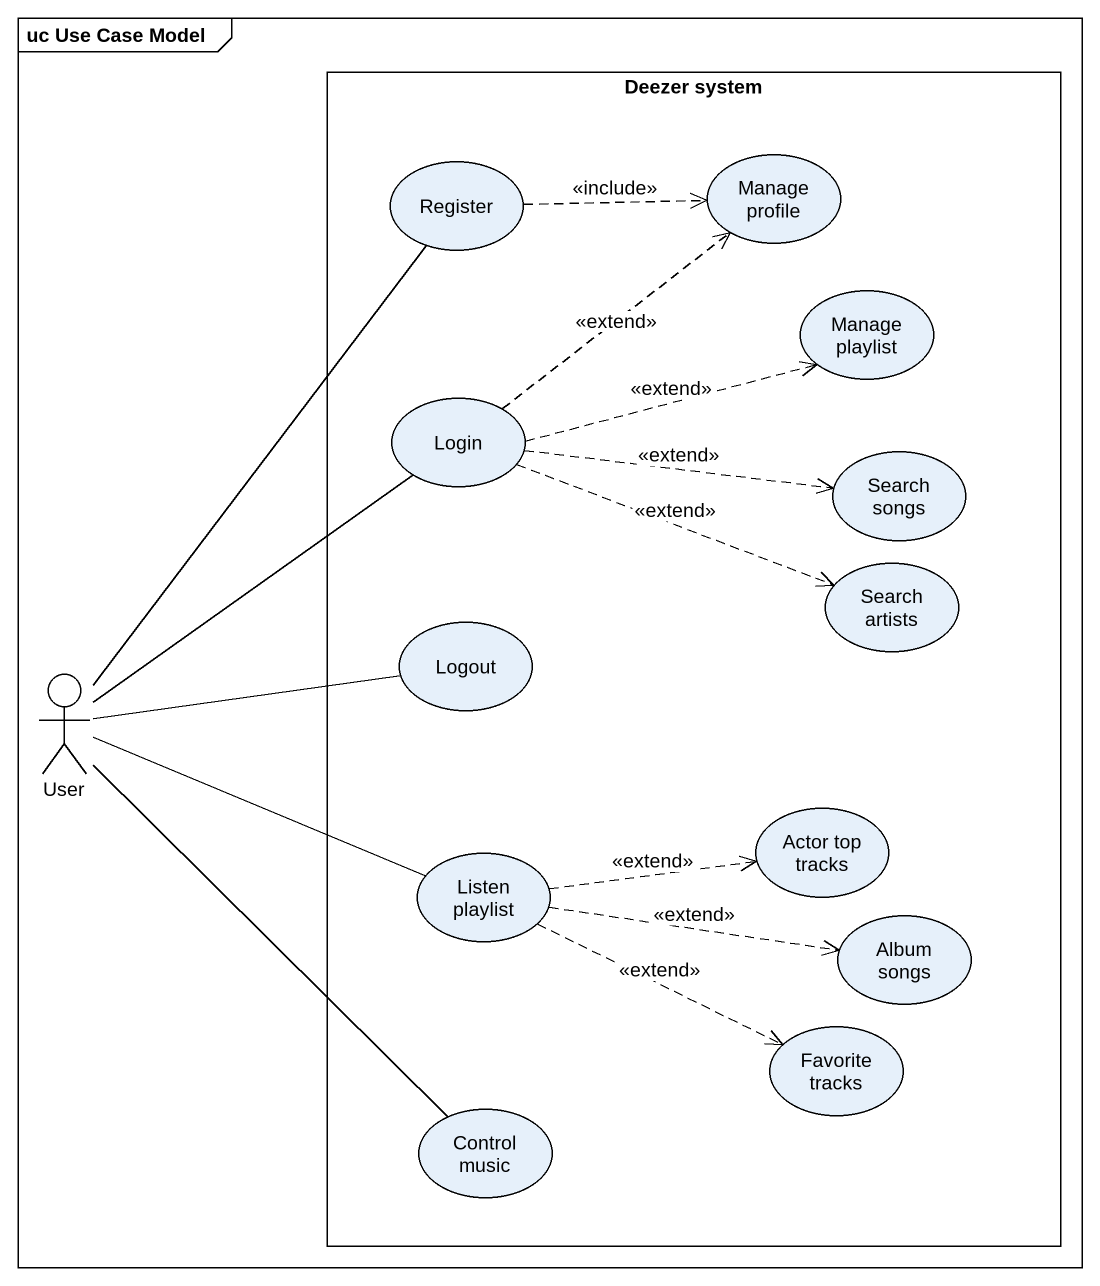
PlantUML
@startuml
mainframe uc Use Case Model
rectangle "Deezer system" as Deezer_system {
  usecase Register
  usecase "Manage profile" as Manage_profile
  usecase "Manage playlist" as Manage_playlist
  usecase Login
  usecase "Search songs" as Search_songs
  usecase Logout
  usecase "Search artists" as Search_artists
  usecase "Listen playlist" as Listen_playlist
  usecase "Actor top tracks" as Actor_top_tracks
  usecase "Album songs" as Album_songs
  usecase "Favorite tracks" as Favorite_tracks
  usecase "Control music" as Control_music
}
actor User
Register .right.> Manage_profile : <<include>>
Login .up.> Manage_profile : <<extend>>
Login .right.> Manage_playlist : <<extend>>
Login .right.> Search_songs : <<extend>>
Login .right.> Search_artists : <<extend>>
Logout -left- User
User -up- Register
User -up- Login
User -right- Listen_playlist
Listen_playlist .right.> Actor_top_tracks : <<extend>>
Listen_playlist .right.> Album_songs : <<extend>>
Listen_playlist .right.> Favorite_tracks : <<extend>>
Control_music -up- User
@enduml
